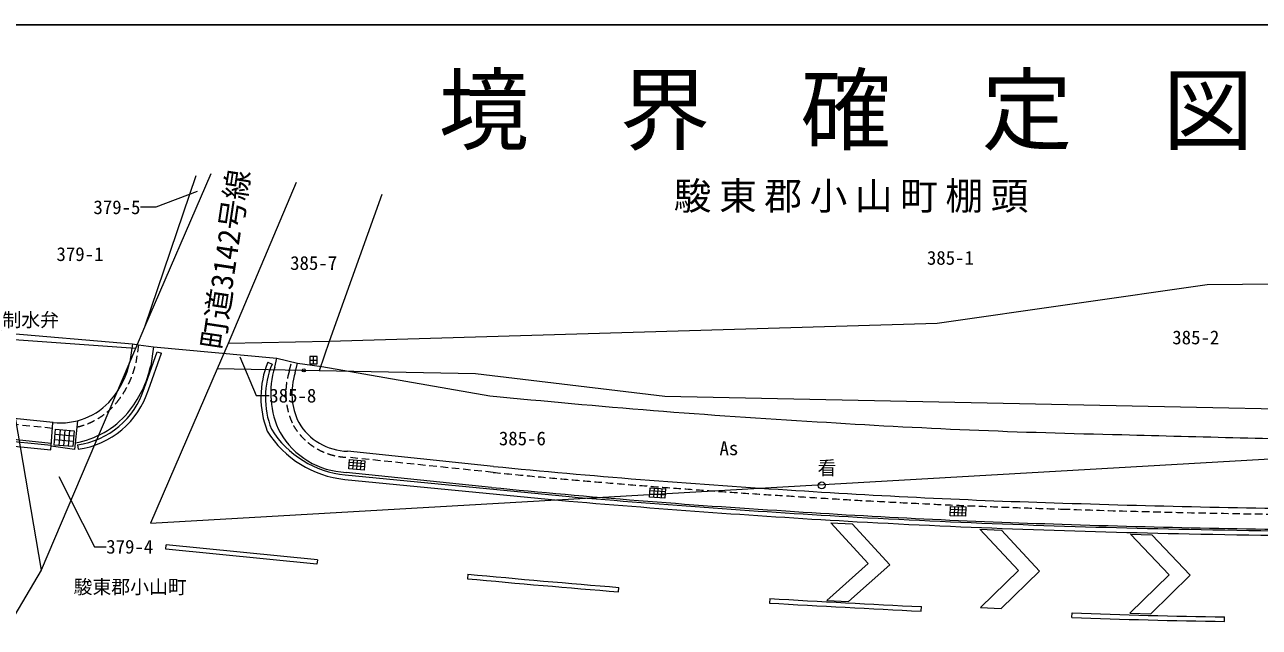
# Model space of a CAD drawing. Units: millimetres, scale not verified. Extents: x 5000 to 205306, y 5000 to 143512.
# Drawn here: x 77970 to 118879, y 123534 to 143512 of the extents above; entities that cross this region are included whole.
import ezdxf
from ezdxf.enums import TextEntityAlignment as Align

# ---------------------------------------------------------------- set-up
doc = ezdxf.new("R2010")
doc.units = ezdxf.units.MM
doc.header["$LTSCALE"] = 250
doc.linetypes.add('USER2', pattern=[1.5, 1, -0.5])
for name, color, linetype, lineweight in [('プロットマーク', 1, 'Continuous', 13), ('ベクトルデータ', 5, 'Continuous', 13), ('図枠', 7, 'Continuous', 13), ('地番名', 5, 'Continuous', 13), ('汎用Layer', 8, 'Continuous', 13), ('現況', 8, 'Continuous', 13), ('道路標識', 8, 'Continuous', 13)]:
    doc.layers.add(name, color=color, linetype=linetype, lineweight=lineweight)
doc.layers.add('所有者', color=5, linetype='Continuous')
doc.styles.add('ＭＳ ゴシック', font='')
doc.styles.add('ＭＳ 明朝', font='')
doc.styles.get('ＭＳ ゴシック').set_extended_font_data('MS Gothic')
doc.styles.get('ＭＳ 明朝').set_extended_font_data('MS Mincho')

msp = doc.modelspace()

# ---------------------------------------------------------------- linework, layer by layer
at = {"layer": 'プロットマーク', "color": 5}
for p, q in [((87413.2, 132389.1), (87663.2, 132389.1)), ((87538.2, 132264.1), (87538.2, 132514.1))]:
    msp.add_line(p, q, dxfattribs=at)
msp.add_lwpolyline([(87413.2, 132264.1), (87663.2, 132264.1), (87663.2, 132514.1), (87413.2, 132514.1)], close=True, dxfattribs=at)
at = {"layer": 'ベクトルデータ'}
msp.add_line((83644.1, 138501.2), (81938.3, 133479.5), dxfattribs=at)
for points in [[(189178.4, 140745), (183913.8, 136283.8), (178324.4, 134916.4), (170447.7, 134261.6), (169917.7, 134173.7), (168962.8, 135492.5), (163989.5, 135166.4), (163669.6, 133441.4), (158449.5, 132763.6), (147486.8, 131836.6), (142459.1, 130820), (139458.6, 130634.6), (138452.2, 130415.8), (137630.7, 130393.9), (99184.2, 131183.8), (92903, 131933.7), (87722, 132041.6), (84346.4, 132103.8)], [(77553.4, 139346.8), (76957.9, 134472.5), (77225.6, 133014.6), (78511.5, 125426.2)], [(84134.5, 138567.4), (81938.3, 133479.5), (81637.5, 132776.2), (78511.5, 125426.2), (77128.9, 123091.1), (70494.5, 119219.4), (69105.1, 118147.9), (60195.2, 111222.8), (59185.6, 110504.3)], [(86966.6, 138281), (84709.6, 132940.9), (84346.4, 132103.8), (82134.1, 126985.2), (138066.4, 130204.8), (139857.3, 130303.6), (142524.8, 130441.7), (170201.9, 131949.6), (181255.5, 131732.3), (183944.3, 131746.3), (189178.4, 131657.3)], [(89802.1, 137878.1), (88059.6, 133007.9), (87722, 132041.6)], [(138066.4, 130204.8), (137630.7, 130393.9), (136811.4, 130855.5), (132988.7, 132158.9), (130650.5, 133704.4), (125364.6, 134968.8), (117146.1, 134890.4), (108201.5, 133601), (88059.6, 133007.9), (84709.6, 132940.9)], [(81637.5, 132776.2), (77309.4, 133082), (77225.6, 133014.6)]]:
    msp.add_lwpolyline(points, dxfattribs=at)
at = {"layer": '図枠', "lineweight": 25}
msp.add_lwpolyline([(5040.8, 5000), (205168.5, 5044), (205305.8, 143512), (5000, 143509.7)], close=True, dxfattribs=at)
at = {"layer": '地番名'}
for points in [[(83686.4, 137984.4), (82318.6, 137460.6), (81809.4, 137460.6)], [(85102.2, 132495.5), (85636.7, 131214.9), (86073.2, 131214.9)], [(79101.2, 128530.4), (80279.8, 126205.9), (80672.6, 126205.9)]]:
    msp.add_lwpolyline(points, dxfattribs=at)
at = {"layer": '現況'}
for p, q in [((81545.1, 132931.5), (81457.6, 132333.7)), ((81924.8, 131453.2), (82361.7, 132669.9)), ((82067.1, 131405.6), (82502.9, 132619.3)), ((82237.7, 132830.1), (82146.5, 132207.1)), ((82237.7, 132830.1), (86328.6, 132452.1)), ((82361.7, 132669.9), (82502.9, 132619.3)), ((86026, 132318.4), (86164.7, 132261.1)), ((86257, 132159.5), (86328.6, 132452.1)), ((86328.6, 132452.1), (87008.5, 132285.6)), ((86930.9, 131968.7), (87008.5, 132285.6)), ((87008.5, 132285.6), (87818.6, 132181.1)), ((87818.6, 132181.1), (93384.1, 131212.9)), ((78909.6, 130326.7), (61922.2, 132063.2)), ((78849.2, 129629.3), (61851, 131366.9)), ((61840.4, 131143.1), (78832.4, 129419.8)), ((61855.5, 131292.3), (78844.4, 129569.3)), ((79582.3, 129698.9), (78957, 129750.2)), ((79596.6, 129872.7), (78971.3, 129924)), ((79141.8, 130084.9), (79099.1, 129563.6)), ((79298.2, 130072.1), (79255.4, 129550.8)), ((79454.5, 130059.3), (79411.8, 129538)), ((78832.4, 129419.8), (78844.4, 129569.3)), ((79716.2, 129583.3), (79736.5, 129434.7)), ((93509, 128867.8), (88665.6, 129370.3)), ((89223.4, 128849.8), (88716.8, 128893.2)), ((89232.2, 128952.5), (88725.6, 128995.9)), ((88861, 129087.7), (88834.6, 128779.7)), ((88987.7, 129076.9), (88961.3, 128768.8)), ((89114.3, 129066), (89087.9, 128758)), ((88593.3, 128588.4), (96016.1, 127868.1)), ((93438.8, 128171.3), (88618.1, 128671.4)), ((88578.7, 128439.2), (96002.5, 127718.7)), ((99198.5, 128022.1), (98691, 128054.1)), ((98824.4, 128149), (98804.9, 127840.4)), ((98951.3, 128140.9), (98931.8, 127832.4)), ((99078.1, 128132.9), (99058.6, 127824.4)), ((99192, 127919.2), (98684.5, 127951.3)), ((109149.3, 127318.9), (108641.2, 127337.7)), ((109153.1, 127421.9), (108645, 127440.7)), ((108775.8, 127539), (108764.4, 127230)), ((108902.9, 127534.3), (108891.4, 127225.3)), ((109029.9, 127529.6), (109018.4, 127220.6)), ((82643.7, 126124.2), (82658.6, 126273.5)), ((87654, 125625.9), (82643.7, 126124.2)), ((87668.8, 125775.1), (82658.6, 126273.5)), ((87668.8, 125775.1), (87654, 125625.9)), ((92657.6, 125294.8), (92643.6, 125145.4)), ((97647.7, 124709.1), (97659.8, 124858.6)), ((102657.4, 124487.1), (102648.6, 124337.4)), ((107673.5, 124070.8), (107680.6, 124220.6)), ((112667.8, 123861.9), (112673.7, 124011.8)), ((117727.1, 123730.2), (117729, 123880.2))]:
    msp.add_line(p, q, dxfattribs=at)
at = {"layer": '現況', "linetype": 'USER2'}
for p, q in [((81743, 132902.6), (81654.3, 132297.2)), ((86738.5, 132023.6), (86814.3, 132333.2)), ((78889.3, 130127.8), (61901.9, 131864.3)), ((93488.9, 128668.8), (88652.4, 129170.6))]:
    msp.add_line(p, q, dxfattribs=at)
at = {"layer": '現況'}
for points in [[(77147.6, 133309.5), (81545.1, 132931.5), (81743, 132902.6), (82237.7, 132830.1)], [(79720.6, 130383.2), (79622, 129432.9), (78842.3, 129543.1), (78905.3, 130327.2)]]:
    msp.add_lwpolyline(points, dxfattribs=at)
for points in [[(79568.1, 129525.2), (78942.8, 129576.4), (78985.5, 130097.7), (79610.8, 130046.5)], [(89214.6, 128747.1), (88708, 128790.5), (88734.4, 129098.6), (89241, 129055.2)], [(99185.5, 127816.3), (98678, 127848.4), (98697.5, 128157), (99205, 128124.9)], [(109145.5, 127215.9), (108637.4, 127234.7), (108648.8, 127543.7), (109156.9, 127524.9)]]:
    msp.add_lwpolyline(points, close=True, dxfattribs=at)
for centre, radius in [((87219.5, 132051.6), 50), ((104381.4, 128236.5), 115)]:
    msp.add_circle(centre, radius, dxfattribs=at)
for centre, radius, start, end in [((78572.2, 132985.4), 2958.1, 320.23515, 347.27187), ((78572.2, 132985.4), 3658.1, 320.20113, 347.71518), ((88843.9, 131155.4), 3048.4, 157.57305, 201.52448), ((88843.9, 131155.4), 2898.4, 157.57305, 201.25563), ((89002.4, 131289.6), 2879.9, 162.41856, 206.81724), ((89002.4, 131289.6), 2179.9, 161.84755, 206.31226), ((79352.3, 132252.4), 2693.8, 277.76334, 342.74205), ((79352.3, 132252.4), 2843.8, 277.76334, 342.67535), ((79165.2, 132510), 2198.1, 263.39231, 319.87389), ((119516.7, 390920.4), 261019, 264.25407, 266.64158), ((79165.2, 132510), 2898.1, 279.5242, 319.91821), ((88914.1, 131845.6), 3273, 212.13734, 264.37537), ((88716.9, 131306.1), 1936.5, 210.49777, 268.4831), ((118879.3, 357543.3), 227665.6, 266.30961, 268.85446), ((88914.1, 131845.6), 3423, 211.89858, 264.37719), ((88716.9, 131306.1), 2636.5, 209.93779, 267.85292), ((138794.5, 976732.1), 847162.3, 268.34502, 268.87554), ((120306.1, 403436), 275872.8, 264.42573, 266.45267), ((120306.1, 403436), 276572.8, 264.42529, 266.45233), ((119568.2, 373134.4), 245586.2, 266.18709, 268.32015), ((125215.4, 468632.6), 342163.2, 265.10229, 266.70512), ((125215.4, 468632.6), 342013.2, 265.10244, 266.70507), ((124447.9, 483089.5), 355641, 268.05363, 269.62375), ((119568.2, 373134.4), 246286.2, 266.18747, 268.31977), ((122753.9, 448337.1), 321762.3, 266.93498, 268.89525), ((122753.9, 448337.1), 321612.3, 266.93504, 268.89528), ((124447.9, 483089.5), 356341, 268.05389, 269.62434), ((123636, 458840.1), 332281.1, 268.77811, 270.96194), ((123636, 458840.1), 332131.1, 268.77808, 270.96179), ((131098.8, 537279.9), 413774.7, 264.66932, 265.36462), ((131098.8, 537279.9), 413924.7, 264.66932, 265.36462), ((128841.2, 570594.8), 446875.5, 266.64093, 267.28589), ((128841.2, 570594.8), 447025.5, 266.64093, 267.28589), ((120198.3, 315853.3), 191989, 267.75385, 269.26308), ((120198.3, 315853.3), 192139, 267.75385, 269.26308)]:
    msp.add_arc(centre, radius, start, end, dxfattribs=at)
at = {"layer": '現況', "linetype": 'USER2'}
for centre, radius, start, end in [((78572.2, 132985.4), 3158.1, 320.22377, 347.41348), ((89002.4, 131289.6), 2379.9, 162.0362, 206.48773), ((79165.2, 132510), 2398.1, 282.85401, 319.88903), ((88716.9, 131306.1), 2136.5, 210.30128, 268.27171), ((120306.1, 403436), 276072.8, 264.42561, 266.45257), ((119568.2, 373134.4), 245786.2, 266.1872, 268.32004), ((124447.9, 483089.5), 355841, 268.0537, 269.62392)]:
    msp.add_arc(centre, radius, start, end, dxfattribs=at)
at = {"layer": '道路標識'}
for p, q in [((104677.5, 127000.6), (105384.5, 126969.6)), ((109618.1, 126784.2), (110331.5, 126752.9)), ((114607.4, 126623), (115318.6, 126601.4)), ((104554.2, 124428), (105267.8, 124394.3)), ((109645.7, 124187.9), (110326.7, 124155.7)), ((114591.5, 124004.4), (115280, 123980))]:
    msp.add_line(p, q, dxfattribs=at)
for points in [[(104554.2, 124428), (105920.3, 125646), (104677.5, 127000.6)], [(105267.8, 124394.3), (106631.6, 125610.3), (105384.5, 126969.6)], [(109618.1, 126784.2), (110896.5, 125415.7), (109645.7, 124187.9)], [(110331.5, 126752.9), (111594.8, 125400.6), (110326.7, 124155.7)], [(114591.5, 124004.4), (115888.2, 125278.6), (114607.4, 126623)], [(115280, 123980), (116589.9, 125267.1), (115318.6, 126601.4)]]:
    msp.add_lwpolyline(points, dxfattribs=at)

# ---------------------------------------------------------------- texts
at = {"layer": '図枠', "attachment_point": 7, "style": 'ＭＳ ゴシック'}
for s, insert, char_height in [('\\T2;境界確定図', (91683.9, 139331.7), 2199), ('\\T1.2;駿東郡小山町棚頭', (99477.7, 137275.2), 916.4)]:
    msp.add_mtext(s, dxfattribs=dict(at, insert=insert, char_height=char_height))
at = {"layer": '地番名', "style": 'ＭＳ 明朝'}
for s, p in [('379-5', (80246.9, 137460.6)), ('385-7', (86764.8, 135611.2)), ('385-8', (86073.2, 131214.9)), ('379-4', (80672.6, 126205.9))]:
    msp.add_text(s, height=458.2, dxfattribs=at).set_placement(p, align=Align.MIDDLE_LEFT)
for s, p in [('379-1', (79022.5, 135539.7)), ('385-1', (107863.9, 135415.8)), ('385-2', (115994.9, 132777.6)), ('385-6', (93681.2, 129429.9))]:
    msp.add_text(s, height=458.2, dxfattribs=at).set_placement(p, align=Align.BOTTOM_LEFT)
at = {"layer": '所有者', "style": 'ＭＳ 明朝'}
msp.add_text('駿東郡小山町', height=458.2, dxfattribs=at).set_placement((79589.8, 124509.2), align=Align.BOTTOM_LEFT)
at = {"layer": '汎用Layer', "style": 'ＭＳ ゴシック'}
msp.add_text('町道3142号線', height=733.1, rotation=81.409, dxfattribs=at).set_placement((84758.8, 132682.7), align=Align.BOTTOM_LEFT)
for s, p in [('制水弁', (77231.3, 133359.4)), ('As', (100992.3, 129103)), ('看', (104241, 128453.3))]:
    msp.add_text(s, height=458.2, dxfattribs=at).set_placement(p, align=Align.BOTTOM_LEFT)

doc.saveas('drawing.dxf')
